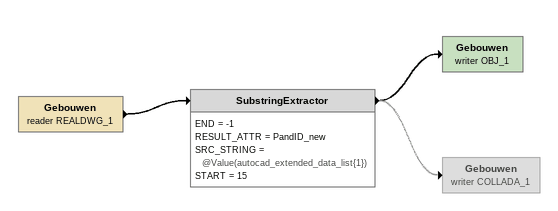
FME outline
Gebouwen (reader REALDWG_1)
    -> SubstringExtractor
SubstringExtractor
    END = -1
    RESULT_ATTR = PandID_new
    SRC_STRING = @Value(autocad_extended_data_list{1})
    START = 15
    -> Gebouwen (writer OBJ_1)
    -> Gebouwen (writer COLLADA_1) [off]
Gebouwen (writer OBJ_1)
Gebouwen (writer COLLADA_1) [off]
